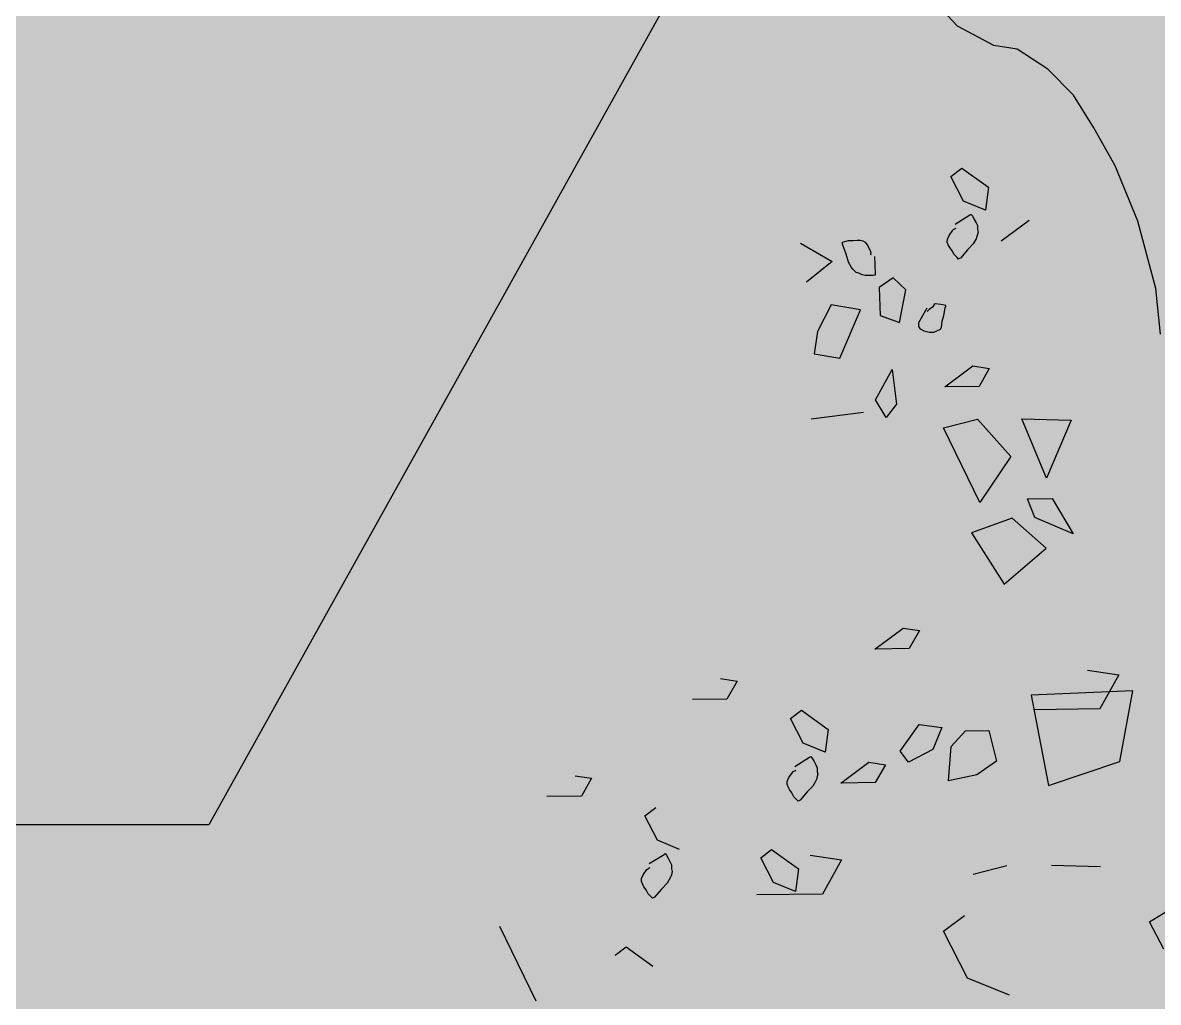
# Model space of a CAD drawing. Header units: metres. Extents: x 71066629 to 71645179, y 84793221 to 85208804.
# Drawn here: x 71404386 to 71408742, y 84931230 to 84934988 of the extents above; entities that cross this region are included whole.
import ezdxf

# ---------------------------------------------------------------- set-up
doc = ezdxf.new("R2010")
doc.units = ezdxf.units.M
doc.header["$LTSCALE"] = 1000
for name, color, linetype in [('A_SITEP_PLANT', 85, 'Continuous'), ('DIM_COOR', 3, 'Continuous'), ('G-FRIE-FLWL', 6, 'Continuous'), ('G-PLTG', 105, 'Continuous')]:
    doc.layers.add(name, color=color, linetype=linetype)

# ---------------------------------------------------------------- blocks, each defined once
blk = doc.blocks.new('A$C1F6C256B')
at = {"layer": 'A_SITEP_PLANT'}
for p, q in [((2468.5, 4628.5), (2480.3, 4368.5)), ((2649.6, 4595.2), (2468.5, 4628.5)), ((2468.5, 4628.5), (2480.3, 4368.5)), ((2649.6, 4595.2), (2468.5, 4628.5)), ((2416.1, 4512.4), (2428.2, 4592.6)), ((2416.1, 4512.4), (2428.2, 4592.6)), ((2428.2, 4592.6), (2515.3, 4543.4)), ((2428.2, 4592.6), (2515.3, 4543.4)), ((2710.6, 4412.9), (2649.6, 4595.2)), ((2710.6, 4412.9), (2649.6, 4595.2)), ((2515.3, 4543.4), (2517.6, 4376)), ((2515.3, 4543.4), (2517.6, 4376)), ((2914.4, 4419.9), (2918.3, 4545.5)), ((2914.4, 4419.9), (2918.3, 4545.5)), ((1977, 4421.9), (2067.6, 4475.8)), ((1977, 4421.9), (2067.6, 4475.8)), ((2067.6, 4475.8), (2025.2, 4377.3)), ((2067.6, 4475.8), (2025.2, 4377.3)), ((1772.8, 4344.3), (1776.4, 4470.1)), ((1772.8, 4344.3), (1776.4, 4470.1)), ((1776.4, 4470.1), (1925.2, 4407.1)), ((1776.4, 4470.1), (1925.2, 4407.1)), ((1977.4, 4358.8), (1977, 4421.9)), ((1977.4, 4358.8), (1977, 4421.9)), ((1925.2, 4407.1), (1772.8, 4344.3)), ((1925.2, 4407.1), (1772.8, 4344.3)), ((2104.1, 4406.2), (2027.6, 4319.7)), ((2104.1, 4406.2), (2027.6, 4319.7)), ((2196.2, 4299.5), (2104.1, 4406.2)), ((2196.2, 4299.5), (2104.1, 4406.2)), ((2480.3, 4368.5), (2710.6, 4412.9)), ((2480.3, 4368.5), (2710.6, 4412.9)), ((1318.1, 4291.7), (1264.8, 4363.3)), ((1318.1, 4291.7), (1264.8, 4363.3)), ((2025.2, 4377.3), (1977.4, 4358.8)), ((2025.2, 4377.3), (1977.4, 4358.8)), ((1773.8, 4230.7), (1869.9, 4316.5)), ((1773.8, 4230.7), (1869.9, 4316.5)), ((1869.9, 4316.5), (1987.4, 4237.2)), ((1869.9, 4316.5), (1987.4, 4237.2)), ((2027.6, 4319.7), (2064.4, 4215.5)), ((2027.6, 4319.7), (2064.4, 4215.5)), ((2064.4, 4215.5), (2196.2, 4299.5)), ((2064.4, 4215.5), (2196.2, 4299.5)), ((2938, 4219.7), (2915.5, 4306.3)), ((2938, 4219.7), (2915.5, 4306.3)), ((3247.7, 4313.1), (3203.5, 4205.8)), ((3247.7, 4313.1), (3203.5, 4205.8)), ((2570.4, 4260), (2649.2, 4279.8)), ((2570.4, 4260), (2649.2, 4279.8)), ((2649.2, 4279.8), (2683.9, 4229.6)), ((2649.2, 4279.8), (2683.9, 4229.6)), ((1131.9, 4191), (1181, 4259.4)), ((1131.9, 4191), (1181, 4259.4)), ((1181, 4259.4), (1239.3, 4251.6)), ((1181, 4259.4), (1239.3, 4251.6)), ((1239.3, 4251.6), (1216.1, 4195)), ((1239.3, 4251.6), (1216.1, 4195)), ((1637.9, 4218.9), (1644.5, 4261.1)), ((1637.9, 4218.9), (1644.5, 4261.1)), ((1644.5, 4261.1), (1690.1, 4235.2)), ((1644.5, 4261.1), (1690.1, 4235.2)), ((2571.4, 4200.7), (2570.4, 4260)), ((2571.4, 4200.7), (2570.4, 4260)), ((1691.2, 4147.1), (1637.9, 4218.9)), ((1691.2, 4147.1), (1637.9, 4218.9)), ((1690.1, 4235.2), (1691.2, 4147.1)), ((1690.1, 4235.2), (1691.2, 4147.1)), ((1796.4, 4144.1), (1773.8, 4230.7)), ((1796.4, 4144.1), (1773.8, 4230.7)), ((1987.4, 4237.2), (1796.4, 4144.1)), ((1987.4, 4237.2), (1796.4, 4144.1)), ((2683.9, 4229.6), (2699.3, 4156.6)), ((2683.9, 4229.6), (2699.3, 4156.6)), ((1153.4, 4162.9), (1131.9, 4191)), ((1153.4, 4162.9), (1131.9, 4191)), ((1216.1, 4195), (1153.4, 4162.9)), ((1216.1, 4195), (1153.4, 4162.9)), ((2611, 4163.3), (2571.4, 4200.7)), ((2611, 4163.3), (2571.4, 4200.7)), ((3084, 4143.9), (3043.2, 4197.7)), ((3084, 4143.9), (3043.2, 4197.7)), ((3203.5, 4205.8), (3084, 4143.9)), ((3203.5, 4205.8), (3084, 4143.9)), ((2699.3, 4156.6), (2611, 4163.3)), ((2699.3, 4156.6), (2611, 4163.3)), ((2555, 4081.9), (2562.8, 4140.1)), ((2555, 4081.9), (2562.8, 4140.1)), ((2562.8, 4140.1), (2619.2, 4116.8)), ((2562.8, 4140.1), (2619.2, 4116.8)), ((2619.2, 4116.8), (2651.5, 4054.2)), ((2619.2, 4116.8), (2651.5, 4054.2)), ((2308.6, 4040.5), (2314.9, 4082.6)), ((2308.6, 4040.5), (2314.9, 4082.6)), ((2314.9, 4082.6), (2360.8, 4056.6)), ((2314.9, 4082.6), (2360.8, 4056.6)), ((2623.5, 4032.8), (2555, 4081.9)), ((2623.5, 4032.8), (2555, 4081.9)), ((1443.6, 4047.6), (1412.4, 4015.1)), ((1443.6, 4047.6), (1412.4, 4015.1)), ((1527.1, 4031.3), (1443.6, 4047.6)), ((1527.1, 4031.3), (1443.6, 4047.6)), ((2361.9, 3968.7), (2308.6, 4040.5)), ((2361.9, 3968.7), (2308.6, 4040.5)), ((2360.8, 4056.6), (2361.9, 3968.7)), ((2360.8, 4056.6), (2361.9, 3968.7)), ((2651.5, 4054.2), (2623.5, 4032.8)), ((2651.5, 4054.2), (2623.5, 4032.8)), ((1412.4, 4015.1), (1437.6, 3979.8)), ((1412.4, 4015.1), (1437.6, 3979.8)), ((1509, 3981.8), (1527.1, 4031.3)), ((1509, 3981.8), (1527.1, 4031.3)), ((1647.4, 4013.1), (1736.1, 4023.7)), ((1647.4, 4013.1), (1736.1, 4023.7)), ((1724.2, 3970.3), (1647.4, 4013.1)), ((1724.2, 3970.3), (1647.4, 4013.1)), ((1736.1, 4023.7), (1769.5, 3997)), ((1736.1, 4023.7), (1769.5, 3997)), ((1437.6, 3979.8), (1509, 3981.8)), ((1437.6, 3979.8), (1509, 3981.8)), ((1769.5, 3997), (1724.2, 3970.3)), ((1769.5, 3997), (1724.2, 3970.3)), ((2651.4, 3953.2), (2657.9, 3995.3)), ((2651.4, 3953.2), (2657.9, 3995.3)), ((2657.9, 3995.3), (2703.6, 3969.5)), ((2657.9, 3995.3), (2703.6, 3969.5)), ((2704.8, 3881.6), (2651.4, 3953.2)), ((2704.8, 3881.6), (2651.4, 3953.2)), ((2703.6, 3969.5), (2704.8, 3881.6)), ((2703.6, 3969.5), (2704.8, 3881.6)), ((1494.5, 3932), (1481.9, 3857.1)), ((1494.5, 3932), (1481.9, 3857.1)), ((1618.3, 3878.9), (1494.5, 3932)), ((1618.3, 3878.9), (1494.5, 3932)), ((1772.9, 3805.6), (1756.5, 3939.3)), ((1772.9, 3805.6), (1756.5, 3939.3)), ((1606.9, 3813.2), (1618.3, 3878.9)), ((1606.9, 3813.2), (1618.3, 3878.9)), ((2889.3, 3803.2), (2901.5, 3883.4)), ((2889.3, 3803.2), (2901.5, 3883.4)), ((2901.5, 3883.4), (2988.6, 3834.2)), ((2901.5, 3883.4), (2988.6, 3834.2)), ((1323.8, 3778), (1370.4, 3859)), ((1323.8, 3778), (1370.4, 3859)), ((1370.4, 3859), (1423.3, 3793.5)), ((1370.4, 3859), (1423.3, 3793.5)), ((1481.9, 3857.1), (1549.9, 3821.7)), ((1481.9, 3857.1), (1549.9, 3821.7)), ((2518.5, 3781), (2567.7, 3849.4)), ((2518.5, 3781), (2567.7, 3849.4)), ((2567.7, 3849.4), (2625.8, 3841.6)), ((2567.7, 3849.4), (2625.8, 3841.6)), ((2625.8, 3841.6), (2602.7, 3785.3)), ((2625.8, 3841.6), (2602.7, 3785.3)), ((2988.6, 3834.2), (2990.9, 3666.8)), ((2988.6, 3834.2), (2990.9, 3666.8)), ((1549.9, 3821.7), (1606.9, 3813.2)), ((1549.9, 3821.7), (1606.9, 3813.2)), ((1423.3, 3793.5), (1423.3, 3793.5)), ((1423.3, 3793.5), (1423.3, 3793.5)), ((2539.9, 3752.8), (2518.5, 3781)), ((2539.9, 3752.8), (2518.5, 3781)), ((2602.7, 3785.3), (2539.9, 3752.8)), ((2602.7, 3785.3), (2539.9, 3752.8)), ((2875.1, 3704.6), (2924.2, 3773)), ((2875.1, 3704.6), (2924.2, 3773)), ((2924.2, 3773), (2982.3, 3765.2)), ((2924.2, 3773), (2982.3, 3765.2)), ((2982.3, 3765.2), (2959.3, 3708.9)), ((2982.3, 3765.2), (2959.3, 3708.9)), ((2896.4, 3676.6), (2875.1, 3704.6)), ((2896.4, 3676.6), (2875.1, 3704.6)), ((2959.3, 3708.9), (2896.4, 3676.6)), ((2959.3, 3708.9), (2896.4, 3676.6)), ((2437.7, 3574), (2444.1, 3616.1)), ((2437.7, 3574), (2444.1, 3616.1)), ((2444.1, 3616.1), (2489.8, 3590.2)), ((2444.1, 3616.1), (2489.8, 3590.2)), ((2489.8, 3590.2), (2491, 3502.3)), ((2489.8, 3590.2), (2491, 3502.3)), ((2874.3, 3469.3), (2851.1, 3413)), ((2874.3, 3469.3), (2851.1, 3413)), ((2788.4, 3380.5), (2767, 3408.7)), ((2788.4, 3380.5), (2767, 3408.7)), ((2851.1, 3413), (2788.4, 3380.5)), ((2851.1, 3413), (2788.4, 3380.5)), ((3123.6, 3332.3), (3172.7, 3400.7)), ((3123.6, 3332.3), (3172.7, 3400.7)), ((3144.9, 3304.3), (3123.6, 3332.3)), ((3144.9, 3304.3), (3123.6, 3332.3)), ((2686.2, 3201.7), (2692.5, 3243.8)), ((2686.2, 3201.7), (2692.5, 3243.8)), ((2692.5, 3243.8), (2738.3, 3217.9)), ((2692.5, 3243.8), (2738.3, 3217.9)), ((2738.3, 3217.9), (2739.5, 3130)), ((2738.3, 3217.9), (2739.5, 3130)), ((3262.6, 3102.3), (3071.6, 3009.1)), ((3262.6, 3102.3), (3071.6, 3009.1))]:
    blk.add_line(p, q, dxfattribs=at)
for points in [[(3130, 4707.1), (3060, 4670.8), (3025.2, 4726.1)], [(1556.4, 4698.7), (1439.8, 4687.1), (1267.8, 4640.8), (1126.4, 4582.7), (1028.7, 4528.7), (945.5, 4476.4), (878.5, 4410.9), (827.4, 4332.4), (818.6, 4272.7), (768.9, 4179.5), (714.9, 4129.9)], [(1275.6, 4173.8), (1251.8, 4211.7), (1251, 4213.5), (1250.2, 4214.8), (1253.7, 4217.8), (1261.5, 4222), (1271.6, 4227.6), (1279.1, 4230.8), (1289.1, 4231), (1295.4, 4232.6), (1304.7, 4230.3), (1307.1, 4229.5), (1312.4, 4227.4), (1325.9, 4219.7), (1340.8, 4205.3), (1361.9, 4187.4), (1363.5, 4184.1), (1364.5, 4182.6), (1360.6, 4178.6), (1353.2, 4171.6), (1343.1, 4165.9), (1334.8, 4160.2), (1327.8, 4156.3), (1321.2, 4153.8), (1313.9, 4154.1), (1304.1, 4158.8), (1291, 4168.1), (1289, 4169.9), (1287.2, 4172.9), (1286.8, 4173.7), (1285.6, 4176.2)], [(1275.6, 4173.8), (1251.8, 4211.7), (1251, 4213.5), (1250.2, 4214.8), (1253.7, 4217.8), (1261.5, 4222), (1271.6, 4227.6), (1279.1, 4230.8), (1289.1, 4231), (1295.4, 4232.6), (1304.7, 4230.3), (1307.1, 4229.5), (1312.4, 4227.4), (1325.9, 4219.7), (1340.8, 4205.3), (1361.9, 4187.4), (1363.5, 4184.1), (1364.5, 4182.6), (1360.6, 4178.6), (1353.2, 4171.6), (1343.1, 4165.9), (1334.8, 4160.2), (1327.8, 4156.3), (1321.2, 4153.8), (1313.9, 4154.1), (1304.1, 4158.8), (1291, 4168.1), (1289, 4169.9), (1287.2, 4172.9), (1286.8, 4173.7), (1285.6, 4176.2)], [(1490.4, 4101.8), (1527.3, 4080.5), (1532.8, 4080.3), (1536.4, 4080.2), (1538.1, 4081), (1541.9, 4083.6), (1543.7, 4086.2), (1548.3, 4093.5), (1551.3, 4107.6), (1551.6, 4119.4), (1547.3, 4129), (1544, 4136.2), (1538.8, 4139.1), (1523.6, 4140.3), (1508.5, 4145), (1489.7, 4148.4), (1485.2, 4150.4), (1483.6, 4150.3), (1480.5, 4137), (1479.3, 4122.5), (1480.9, 4120.1), (1488, 4115.5), (1493.2, 4107.1), (1498.5, 4102.6)], [(1490.4, 4101.8), (1527.3, 4080.5), (1532.8, 4080.3), (1536.4, 4080.2), (1538.1, 4081), (1541.9, 4083.6), (1543.7, 4086.2), (1548.3, 4093.5), (1551.3, 4107.6), (1551.6, 4119.4), (1547.3, 4129), (1544, 4136.2), (1538.8, 4139.1), (1523.6, 4140.3), (1508.5, 4145), (1489.7, 4148.4), (1485.2, 4150.4), (1483.6, 4150.3), (1480.5, 4137), (1479.3, 4122.5), (1480.9, 4120.1), (1488, 4115.5), (1493.2, 4107.1), (1498.5, 4102.6)], [(1357.7, 3967.2), (1402.4, 3969), (1404.1, 3969), (1405.9, 3969), (1406.8, 3964.4), (1406.5, 3955.7), (1406.3, 3943.9), (1405.3, 3935.7), (1400.5, 3927.2), (1398.6, 3920.9), (1392.3, 3913.8), (1390.3, 3912.2), (1385.8, 3908.7), (1372.3, 3900.9), (1352.4, 3895.1), (1326.2, 3886), (1322.8, 3886.1), (1321, 3885.9), (1319.3, 3891.4), (1316.8, 3901.3), (1317.1, 3913.1), (1316.4, 3922.9), (1316.6, 3931), (1317.8, 3938), (1321.4, 3944), (1330.5, 3950.2), (1345, 3957.1), (1347.7, 3957.8), (1351.2, 3957.7), (1352.1, 3957.8), (1354.8, 3957.5)], [(1357.7, 3967.2), (1402.4, 3969), (1404.1, 3969), (1405.9, 3969), (1406.8, 3964.4), (1406.5, 3955.7), (1406.3, 3943.9), (1405.3, 3935.7), (1400.5, 3927.2), (1398.6, 3920.9), (1392.3, 3913.8), (1390.3, 3912.2), (1385.8, 3908.7), (1372.3, 3900.9), (1352.4, 3895.1), (1326.2, 3886), (1322.8, 3886.1), (1321, 3885.9), (1319.3, 3891.4), (1316.8, 3901.3), (1317.1, 3913.1), (1316.4, 3922.9), (1316.6, 3931), (1317.8, 3938), (1321.4, 3944), (1330.5, 3950.2), (1345, 3957.1), (1347.7, 3957.8), (1351.2, 3957.7), (1352.1, 3957.8), (1354.8, 3957.5)], [(2662.3, 3763.7), (2638.6, 3801.6), (2637.7, 3803.3), (2636.8, 3804.9), (2640.3, 3807.7), (2648.1, 3812.1), (2658.4, 3817.7), (2665.9, 3820.7), (2675.7, 3821.1), (2682.2, 3822.5), (2691.4, 3820.4), (2693.9, 3819.8), (2699.1, 3817.3), (2712.6, 3809.5), (2727.4, 3795.4), (2748.5, 3777.3), (2750.2, 3774), (2751, 3772.5), (2747.2, 3768.4), (2739.9, 3761.4), (2729.6, 3755.8), (2721.6, 3750.3), (2714.5, 3746.6), (2707.7, 3743.9), (2700.6, 3744), (2690.8, 3748.7), (2677.7, 3757.9), (2675.6, 3759.9), (2673.9, 3762.8), (2673.5, 3763.8), (2672.2, 3766.1)], [(2662.3, 3763.7), (2638.6, 3801.6), (2637.7, 3803.3), (2636.8, 3804.9), (2640.3, 3807.7), (2648.1, 3812.1), (2658.4, 3817.7), (2665.9, 3820.7), (2675.7, 3821.1), (2682.2, 3822.5), (2691.4, 3820.4), (2693.9, 3819.8), (2699.1, 3817.3), (2712.6, 3809.5), (2727.4, 3795.4), (2748.5, 3777.3), (2750.2, 3774), (2751, 3772.5), (2747.2, 3768.4), (2739.9, 3761.4), (2729.6, 3755.8), (2721.6, 3750.3), (2714.5, 3746.6), (2707.7, 3743.9), (2700.6, 3744), (2690.8, 3748.7), (2677.7, 3757.9), (2675.6, 3759.9), (2673.9, 3762.8), (2673.5, 3763.8), (2672.2, 3766.1)], [(2910.7, 3391.4), (2887.1, 3429.3), (2886.2, 3431), (2885.2, 3432.6), (2888.8, 3435.3), (2896.5, 3439.8), (2906.8, 3445.4), (2914.3, 3448.4), (2924.2, 3448.8), (2930.6, 3450.2), (2939.8, 3448.1), (2942.3, 3447.5), (2947.5, 3445), (2961, 3437.2), (2975.9, 3423.1), (2997, 3405), (2998.6, 3401.7), (2999.5, 3400.2), (2995.7, 3396.1), (2988.4, 3389.1), (2978.1, 3383.5), (2970, 3378), (2962.9, 3374.3), (2956.2, 3371.6), (2949.1, 3371.7), (2939.2, 3376.4), (2926.2, 3385.6), (2924.1, 3387.6), (2922.4, 3390.5), (2922, 3391.5), (2920.6, 3393.8)], [(2910.7, 3391.4), (2887.1, 3429.3), (2886.2, 3431), (2885.2, 3432.6), (2888.8, 3435.3), (2896.5, 3439.8), (2906.8, 3445.4), (2914.3, 3448.4), (2924.2, 3448.8), (2930.6, 3450.2), (2939.8, 3448.1), (2942.3, 3447.5), (2947.5, 3445), (2961, 3437.2), (2975.9, 3423.1), (2997, 3405), (2998.6, 3401.7), (2999.5, 3400.2), (2995.7, 3396.1), (2988.4, 3389.1), (2978.1, 3383.5), (2970, 3378), (2962.9, 3374.3), (2956.2, 3371.6), (2949.1, 3371.7), (2939.2, 3376.4), (2926.2, 3385.6), (2924.1, 3387.6), (2922.4, 3390.5), (2922, 3391.5), (2920.6, 3393.8)]]:
    blk.add_lwpolyline(points, dxfattribs=at)
for points in [[(1131.9, 4191), (1131.9, 4191)], [(1131.9, 4191), (1131.9, 4191)], [(3043.2, 4197.7), (3043.2, 4197.7)], [(3043.2, 4197.7), (3043.2, 4197.7)], [(2518.5, 3781), (2518.5, 3781)], [(2518.5, 3781), (2518.5, 3781)], [(2875.1, 3704.6), (2875.1, 3704.6)], [(2875.1, 3704.6), (2875.1, 3704.6)], [(2767, 3408.7), (2767, 3408.7)], [(2767, 3408.7), (2767, 3408.7)], [(3123.6, 3332.3), (3123.6, 3332.3)], [(3123.6, 3332.3), (3123.6, 3332.3)]]:
    blk.add_lwpolyline(points, close=True, dxfattribs=at)

msp = doc.modelspace()

# ---------------------------------------------------------------- hatches: boundary and pattern name
at = {"layer": 'G-FRIE-FLWL'}
h = msp.add_hatch(dxfattribs=at)
h.set_pattern_fill('AR-HBONE', color=256, scale=1000, style=0)
h.set_pattern_definition([(45, (0, 0), (6e-14, 862.1045876), [1828.8, -609.6]), (135, (431.05, 431.05), (6e-14, 862.1045876), [1828.8, -609.6])])
edge = h.paths.add_edge_path()
edge.add_line((71422891.601, 84958159.314), (71422891.601, 84931359.314))
edge.add_arc((71410891.601, 84931359.314), 12000, 270, 360, ccw=False)
edge.add_line((71410891.601, 84919359.314), (71325291.539, 84919359.314))
edge.add_line((71325291.539, 84919359.314), (71325291.539, 84913359.314))
edge.add_line((71325291.539, 84913359.314), (71410891.601, 84913359.314))
edge.add_arc((71410891.601, 84931359.314), 18000, 270, 360)
edge.add_line((71428891.601, 84931359.314), (71428891.601, 84958159.315))
edge.add_line((71428891.601, 84958159.315), (71422891.601, 84958159.314))
at = {"layer": 'G-PLTG'}
h = msp.add_hatch(dxfattribs=at)
h.set_pattern_fill('CROSS', color=256, scale=500, style=0)
h.set_pattern_definition([(0, (0, 0), (793.75, 793.75), [396.875, -1190.625]), (90, (198.4, -198.4), (-793.75, 793.75), [396.875, -1190.625])])
edge = h.paths.add_edge_path()
edge.add_line((71409631.087, 84925359.315), (71409631.087, 84919359.314))
edge.add_line((71409631.087, 84919359.314), (71410891.601, 84919359.314))
edge.add_arc((71410891.601, 84931359.314), 12000, 270, 360)
edge.add_line((71422891.601, 84931359.314), (71422891.601, 84958159.314))
edge.add_line((71422891.601, 84958159.314), (71425908.208, 84958159.316))
edge.add_arc((71440891.601, 84952547.013), 16000, 90, 159.4656445, ccw=False)
edge.add_line((71440891.601, 84968547.013), (71440895.56, 84968923.435))
edge.add_line((71440895.56, 84968923.435), (71393183.126, 84969425.163))
edge.add_line((71393183.126, 84969425.163), (71395480.64, 84954919.23))
edge.add_line((71395480.64, 84954919.23), (71411739.366, 84957494.359))
edge.add_line((71411739.366, 84957494.359), (71415024.49, 84936752.904))
edge.add_line((71415024.49, 84936752.904), (71377986.016, 84930886.586))
edge.add_line((71377986.016, 84930886.586), (71375874.151, 84944220.378))
edge.add_line((71375874.151, 84944220.378), (71372911.407, 84943751.126))
edge.add_line((71372911.407, 84943751.126), (71375234.426, 84929084.164))
edge.add_line((71375234.426, 84929084.164), (71248287.884, 84908977.807))
edge.add_line((71248287.884, 84908977.807), (71250400.773, 84908977.807))
edge.add_line((71250400.773, 84908977.807), (71312900.776, 84908999.993))
edge.add_line((71312900.776, 84908999.993), (71315788.826, 84908999.993))
edge.add_arc((71329846.566, 84901359.314), 16000, 106.5402702, 151.474984, ccw=False)
edge.add_line((71325291.539, 84916697.233), (71325291.539, 84919359.314))
edge.add_line((71325291.539, 84919359.314), (71392131.086, 84919359.314))
edge.add_line((71392131.086, 84919359.314), (71392131.086, 84925359.315))
edge.add_line((71392131.086, 84925359.315), (71409631.087, 84925359.315))

# ---------------------------------------------------------------- linework, layer by layer
at = {"layer": 'DIM_COOR', "color": 3}
for p, q in [((71409875.937, 84940493.546), (71405099.788, 84931910.728)), ((71405099.788, 84931910.728), (71393494.788, 84931910.728))]:
    msp.add_line(p, q, dxfattribs=at)

# ---------------------------------------------------------------- block references
at = {"layer": 'A_SITEP_PLANT', "xscale": 1.5, "yscale": 1.5, "zscale": 1.5, "rotation": 270}
msp.add_blockref('A$C1F6C256B', (71401701.714, 84936128.142), dxfattribs=at)

doc.saveas('drawing.dxf')
